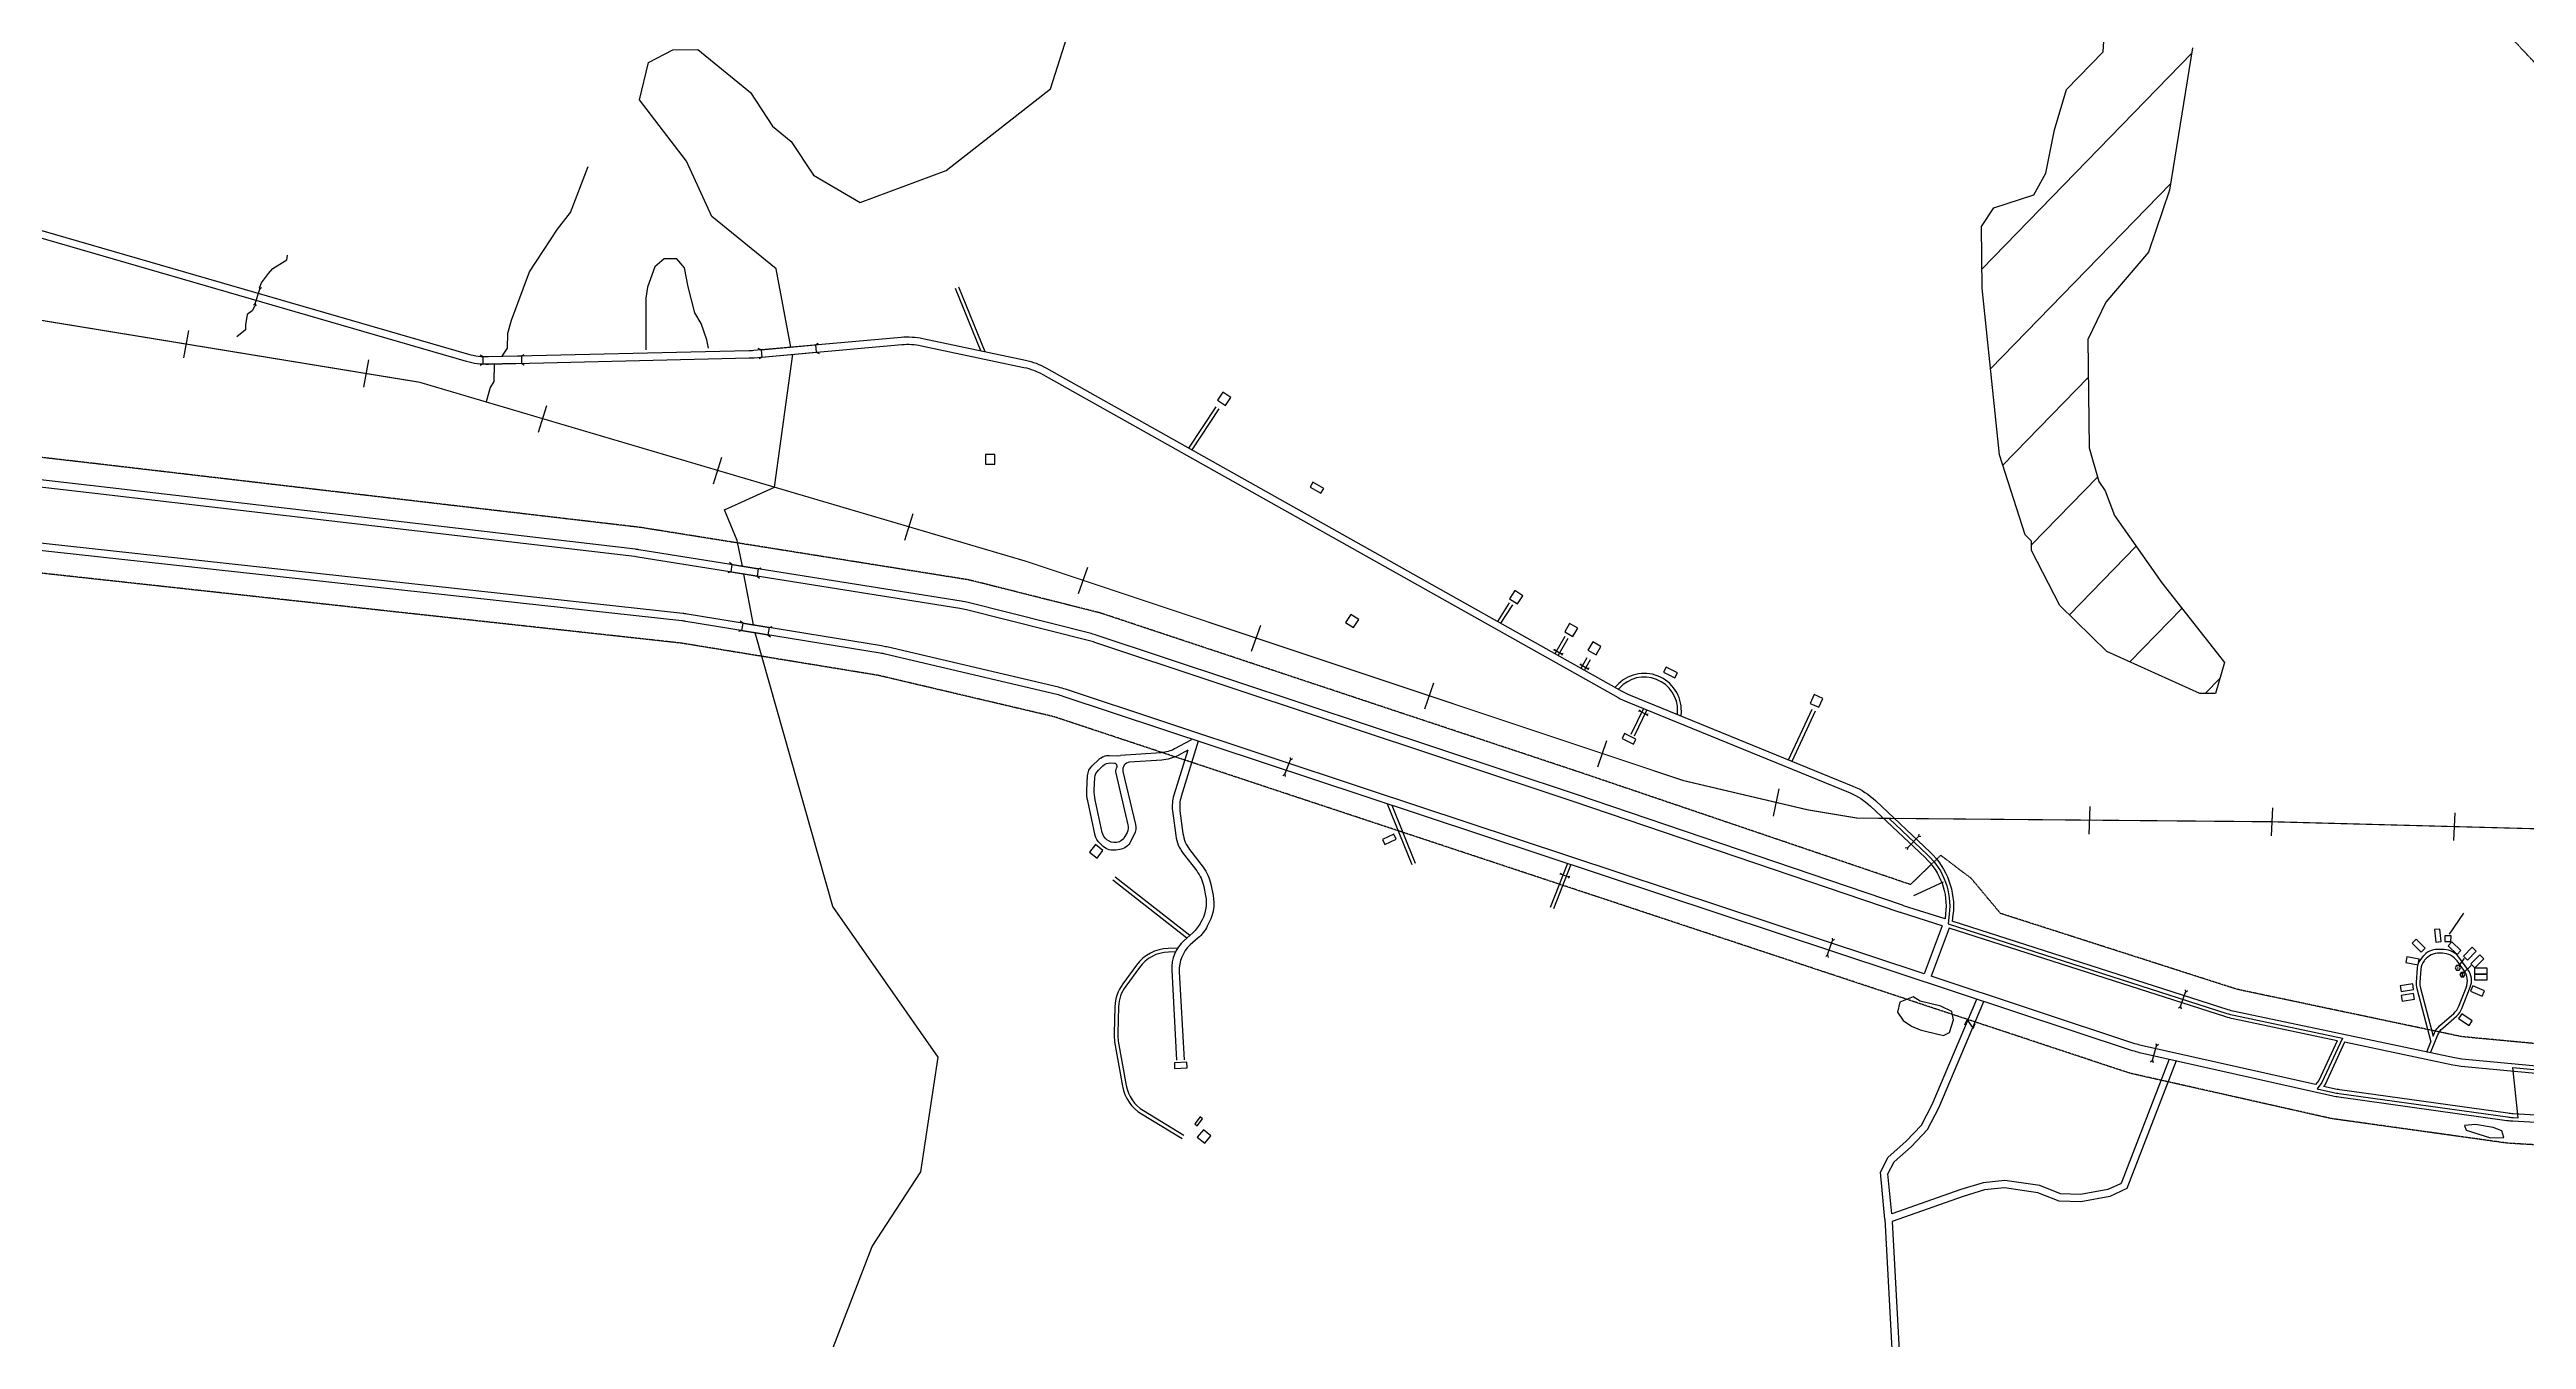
# Model space of a CAD drawing. Header units: inches. Extents: x 2666812 to 2767151, y 580083 to 705712.
# Drawn here: x 2693186 to 2699871, y 620232 to 623712 of the extents above; entities that cross this region are included whole.
import ezdxf
from ezdxf.enums import TextEntityAlignment as Align

# ---------------------------------------------------------------- set-up
doc = ezdxf.new("R2010")
doc.units = ezdxf.units.IN
doc.header["$MEASUREMENT"] = 0
doc.linetypes.add('PHANTOM', pattern=[2.5, 1.25, -0.25, 0.25, -0.25, 0.25, -0.25])
for name, color, linetype in [('BND-MCD', 42, 'Continuous'), ('HY-SHORE', 5, 'Continuous'), ('PLD-LANDBASE', 252, 'Continuous'), ('PLD-PAR', 1, 'Continuous')]:
    doc.layers.add(name, color=color, linetype=linetype)
doc.styles.add('SIMPLEX', font='simplex.shx', dxfattribs={"height": 6})

# ---------------------------------------------------------------- blocks, each defined once
blk = doc.blocks.new('*X26')
at = {"color": 0}
for p, q in [((2698211.7, 625277.7), (2698425, 625496.8)), ((2698177.4, 624948.3), (2698523, 625303.4)), ((2698358.4, 624840.3), (2698632.4, 625121.8)), ((2698538.6, 624731.3), (2698731.3, 624929.4)), ((2698680.5, 624583.1), (2698834.5, 624741.4)), ((2698736.4, 624346.5), (2698926, 624541.3)), ((2698751, 624067.4), (2699020.1, 624343.9)), ((2698731.3, 623753.1), (2699024.4, 624054.3)), ((2698401.7, 623120.4), (2698967.5, 623701.8)), ((2698425, 622850.2), (2698910.5, 623349.1)), ((2698458.1, 622590.2), (2698688.4, 622826.9)), ((2698535.1, 622375.3), (2698713.2, 622558.3)), ((2698637.6, 622186.6), (2698817.6, 622371.6)), ((2698800.5, 622059.9), (2698940.9, 622204.1)), ((2699003.6, 621974.5), (2699043.4, 622015.4))]:
    blk.add_line(p, q, dxfattribs=at)
blk = doc.blocks.new('TIC')
blk.add_line((0, -0.5), (0, 0.5))
blk = doc.blocks.new('CULVERT')
for p, q in [((-52, 7), (-41, 0)), ((-41, 0), (-52, -7)), ((-41, 0), (41, 0)), ((52, 7), (41, 0)), ((41, 0), (52, -7))]:
    blk.add_line(p, q)
blk = doc.blocks.new('HOUSETRL')
blk.add_lwpolyline([(-34, -15), (34, -15), (34, 15), (-34, 15)], close=True)
blk = doc.blocks.new('DRWAYCULVERT')
for p, q in [((-13.4, 2.1), (-9.7, 0)), ((-9.7, 0), (-13.4, -2.1)), ((-9.7, 0), (9.7, 0)), ((13.5, 2.2), (9.7, 0)), ((9.7, 0), (13.5, -2.2))]:
    blk.add_line(p, q)
blk = doc.blocks.new('DWELLING2')
blk.add_lwpolyline([(28, -26), (28, 26), (-23, 26), (-23, -26)], close=True)
blk = doc.blocks.new('BRIDGE-LONG-PT1')
for p, q in [((0, 0), (-7.4, 4)), ((0, -20), (-7.4, -24))]:
    blk.add_line(p, q)
blk.add_lwpolyline([(0, 0), (0, -20)])
blk = doc.blocks.new('BRIDGE-LONG-PT2')
for p, q in [((0, 0), (7.4, 4)), ((0, -20), (7.4, -24))]:
    blk.add_line(p, q)
blk.add_lwpolyline([(0, 0), (0, -20)])
blk = doc.blocks.new('PLD-MarkDwell')
blk.add_lwpolyline([(-3.5, 6.4), (-7, 0.3), (-3.5, -5.8), (3.5, -5.8), (7, 0.3), (3.5, 6.4)], close=True)
at = {"style": 'SIMPLEX'}
blk.add_attdef('LABEL', text='', height=6, dxfattribs=at).set_placement((0, 0), align=Align.MIDDLE)

msp = doc.modelspace()

# ---------------------------------------------------------------- linework, layer by layer
at = {"layer": 'BND-MCD'}
msp.add_lwpolyline([(2700635, 621589.8), (2699184.8, 621628.5), (2698151, 621637.7), (2698254.9, 621539.2, -0.236908), (2698313.3, 621379), (2698310.3, 621353.1), (2699062.5, 621111.8, 0.025655), (2699081.4, 621106.8), (2699374.2, 621045.1), (2699318.7, 620925.1), (2699305.8, 620908.3), (2699350.2, 620898.3, 0.020662), (2699365.6, 620895.5), (2699819.7, 620832.2, 0.020022), (2699834.8, 620830.7), (2699848.9, 620829.9), (2699834.3, 620965.5), (2700299.6, 620921.6, 0.029288)], format="xyb", dxfattribs=at)
at = {"layer": 'HY-SHORE'}
for p, q in [((2698728.3, 623705), (2698756.5, 624155.4)), ((2698728.3, 623705), (2698756.5, 624155.4)), ((2695887.5, 623605.5), (2695951.5, 623806.3)), ((2694778.6, 623575.9), (2694802.5, 623676.3)), ((2694802.5, 623676.3), (2694869, 623710.5)), ((2694869, 623710.5), (2694935.6, 623711.3)), ((2694935.6, 623711.3), (2695078.6, 623596.1)), ((2698629.4, 623603.8), (2698728.3, 623705)), ((2698629.4, 623603.8), (2698728.3, 623705)), ((2698969.9, 623716.2), (2698907.7, 623332)), ((2698969.9, 623716.2), (2698907.7, 623332)), ((2695606.4, 623385.4), (2695887.5, 623605.5)), ((2698597.5, 623495), (2698629.4, 623603.8)), ((2698597.5, 623495), (2698629.4, 623603.8)), ((2694905.6, 623410.8), (2694778.6, 623575.9)), ((2695078.6, 623596.1), (2695137.8, 623505.1)), ((2695137.8, 623505.1), (2695188.3, 623463.9)), ((2695188.3, 623463.9), (2695247.8, 623372.9)), ((2698573.8, 623377.9), (2698597.5, 623495)), ((2698573.8, 623377.9), (2698597.5, 623495)), ((2694973.9, 623261.3), (2694905.6, 623410.8)), ((2695247.8, 623372.9), (2695373.8, 623299.4)), ((2695373.8, 623299.4), (2695606.4, 623385.4)), ((2698541.1, 623319.3), (2698573.8, 623377.9)), ((2698541.1, 623319.3), (2698573.8, 623377.9)), ((2698907.7, 623332), (2698851.2, 623164.7)), ((2698907.7, 623332), (2698851.2, 623164.7)), ((2698400.4, 623234.4), (2698433.3, 623284.6)), ((2698400.4, 623234.4), (2698433.3, 623284.6)), ((2698433.3, 623284.6), (2698541.1, 623319.3)), ((2698433.3, 623284.6), (2698541.1, 623319.3)), ((2695147.8, 623120), (2694973.9, 623261.3)), ((2698402.3, 623067.8), (2698400.4, 623234.4)), ((2698402.3, 623067.8), (2698400.4, 623234.4)), ((2698851.2, 623164.7), (2698736.1, 623029.8)), ((2698851.2, 623164.7), (2698736.1, 623029.8)), ((2695187, 622909.2), (2695147.8, 623120)), ((2698449.1, 622618.3), (2698402.3, 623067.8)), ((2698449.1, 622618.3), (2698402.3, 623067.8)), ((2698736.1, 623029.8), (2698687.2, 622929.2)), ((2698736.1, 623029.8), (2698687.2, 622929.2)), ((2698687.2, 622929.2), (2698690.6, 622637.4)), ((2698687.2, 622929.2), (2698690.6, 622637.4)), ((2695143, 622531.2), (2695192, 622889.6)), ((2698518.3, 622402.2), (2698449.1, 622618.3)), ((2698518.3, 622402.2), (2698449.1, 622618.3)), ((2698690.6, 622637.4), (2698716.7, 622546.1)), ((2698690.6, 622637.4), (2698716.7, 622546.1)), ((2695008.1, 622470), (2695143, 622531.2)), ((2698716.7, 622546.1), (2698733.6, 622521.5)), ((2698716.7, 622546.1), (2698733.6, 622521.5)), ((2695042.5, 622387.1), (2695008.1, 622470)), ((2698733.6, 622521.5), (2698759.4, 622454.9)), ((2698733.6, 622521.5), (2698759.4, 622454.9)), ((2698535, 622385.7), (2698518.3, 622402.2)), ((2698535, 622385.7), (2698518.3, 622402.2)), ((2698759.4, 622454.9), (2698886.6, 622273)), ((2698759.4, 622454.9), (2698886.6, 622273)), ((2695056.7, 622317.9), (2695042.5, 622387.1)), ((2698535.3, 622360.6), (2698535, 622385.7)), ((2698535.3, 622360.6), (2698535, 622385.7)), ((2698612.1, 622211.6), (2698535.3, 622360.6)), ((2698612.1, 622211.6), (2698535.3, 622360.6)), ((2695086, 622159.5), (2695060.6, 622296.8)), ((2698886.6, 622273), (2699055.8, 622058.5)), ((2698886.6, 622273), (2699055.8, 622058.5)), ((2698738.6, 622087.9), (2698612.1, 622211.6)), ((2698738.6, 622087.9), (2698612.1, 622211.6)), ((2695300.3, 621400.4), (2695090.5, 622138.5)), ((2698989.8, 621974.4), (2698738.6, 622087.9)), ((2698989.8, 621974.4), (2698738.6, 622087.9)), ((2699055.8, 622058.5), (2699031.7, 621974.9)), ((2699055.8, 622058.5), (2699031.7, 621974.9)), ((2699031.7, 621974.9), (2698989.8, 621974.4)), ((2699031.7, 621974.9), (2698989.8, 621974.4)), ((2695584.3, 620993.3), (2695300.3, 621400.4)), ((2695537.5, 620684.3), (2695584.3, 620993.3)), ((2695406.6, 620482.6), (2695537.5, 620684.3)), ((2695277.2, 620147.9), (2695406.6, 620482.6))]:
    msp.add_line(p, q, dxfattribs=at)
for points in [[(2694407.6, 622884.4), (2694422.3, 622906.4), (2694423, 622946.9), (2694433.1, 622981.3), (2694481.5, 623111.7), (2694557.5, 623227.3), (2694592, 623272.1), (2694640.4, 623396.4)], [(2694386.7, 622864.1), (2694385.8, 622816.2), (2694375.2, 622800.3), (2694364.4, 622761.1)]]:
    msp.add_lwpolyline(points, dxfattribs=at)
at = {"layer": 'PLD-LANDBASE'}
for p, q in [((2694355.7, 622883.6), (2694459.8, 622885.3)), ((2694356, 622863.6), (2694460.2, 622865.3)), ((2695106.6, 622902), (2695253.9, 622915.2)), ((2695108.3, 622882.1), (2695255.7, 622895.3)), ((2695024.7, 622302.9), (2695096, 622291.2)), ((2695027.9, 622322.6), (2695099.2, 622310.9)), ((2695054.1, 622144.5), (2695125.3, 622132.8)), ((2695057.3, 622164.2), (2695128.6, 622152.6))]:
    msp.add_line(p, q, dxfattribs=at)
at = {"layer": 'PLD-LANDBASE', "linetype": 'PHANTOM', "flags": 128}
for points in [[(2695849.2, 629343.9), (2696052.7, 629154.4, -0.024659), (2696061.6, 629145.2), (2696602.4, 628531.2), (2696705, 628422.5), (2696808.2, 628313.7), (2697105.4, 627993.7), (2697170.8, 627920.9), (2697148.2, 627672.8), (2697328.9, 627474.3), (2697402.9, 627541.6), (2697563.8, 627452.4), (2697830.2, 627083.8, -0.033377), (2697837.3, 627072.5), (2697954.4, 626854), (2697857.5, 626802), (2697893, 626735.8), (2697997.9, 626485.6), (2698099.3, 626528.1), (2698300.4, 626048.6, 0.008108), (2698304.3, 626039.7), (2698369.8, 625896.7), (2698307.1, 625805.4), (2698445.3, 625731.7), (2698561.8, 625477.5, 0.01267), (2698568.4, 625463.8), (2698722.1, 625168.7, 0.022407), (2698735.6, 625145.4), (2699061.1, 624637.3, 0.025685), (2699079, 624612.3), (2699428.1, 624173.8, 0.020139), (2699443.9, 624155.6), (2699923.8, 623643.4, 0.030233), (2699950.2, 623618.5), (2700168.6, 623435.7), (2700218.6, 623380.8), (2700531.6, 623118.8, 0.006745), (2700538.1, 623113.5), (2700558.8, 623097.2), (2700485.8, 623014.6), (2700947.5, 622648.9), (2701028.2, 622750.8), (2701220.8, 622598.2, -0.05081), (2701236.8, 622582.7), (2701438.4, 622342.3, -0.078113), (2701456, 622313), (2701572.1, 622027.4, -0.056433), (2701578.8, 622003.5), (2701613, 621792.4, -0.045588), (2701614.4, 621772.4), (2701604.4, 621314.1), (2701624.4, 621314.4), (2701618, 621020.7)], [(2701618, 621020.7), (2700320.2, 620990.8, -0.029288), (2700306.2, 620991.3), (2699702.5, 621048.2, -0.028435), (2699689.1, 621050.3), (2699095.8, 621175.3, -0.025655), (2699083.9, 621178.5), (2698451.7, 621381.2), (2698372.9, 621475.4), (2698290.1, 621538.2), (2698208.5, 621459.2), (2697323.7, 621759.5), (2696032.3, 622188.4, 0.018476), (2696012.5, 622194.2), (2695680.4, 622277.8, 0.022124), (2695656.1, 622282.8), (2694786.4, 622421.6, 0.010459), (2694774.8, 622423.2), (2693302.9, 622595.4, 0.000465), (2693302.3, 622595.5), (2688790.4, 623114.7, 0.000022), (2688790.4, 623114.7), (2687350.8, 623280.2)], [(2700450.2, 620738.6), (2700294.3, 620734.6, -0.020923), (2700272.6, 620735), (2699830.7, 620760.8, -0.020022), (2699810, 620762.9), (2699356, 620826.2, -0.020662), (2699334.8, 620830), (2698813.9, 620947.2, -0.024668), (2698789.2, 620954), (2696715.2, 621640.9, -0.000016), (2696715.2, 621640.9), (2695903.1, 621909.9, 0.022248), (2695891.1, 621913.3), (2695428.1, 622022.2, 0.017188), (2695418.7, 622024.1), (2694893.9, 622109.9, 0.013337), (2694886.5, 622110.9), (2692429.2, 622379.4, -0.002468), (2692426.7, 622379.7), (2688682.5, 622826.2, 0.001118), (2688681.9, 622826.2), (2687895, 622916.5)]]:
    msp.add_lwpolyline(points, format="xyb", dxfattribs=at)
at = {"layer": 'PLD-LANDBASE'}
for points in [[(2692714.9, 623333.1), (2694311.1, 622871.1, 0.076376), (2694371.4, 622863.3), (2695074.8, 622879.6, 0.016432), (2695087.9, 622880.3), (2695486.2, 622915.8, -0.074431), (2695539.4, 622912.6), (2695816.1, 622854.2, -0.075923), (2695866.9, 622835), (2697419.6, 621963.7, 0.030951), (2697444.1, 621951.8), (2698045.6, 621706.3, -0.092356), (2698101, 621670.6), (2698248.1, 621531.9, -0.236908), (2698303.4, 621380.2), (2698301.8, 621366.3)], [(2692720.5, 623352.3), (2694316.7, 622890.3, 0.076376), (2694370.9, 622883.3), (2695073.6, 622899.5, 0.016432), (2695086.8, 622900.3), (2695484.4, 622935.7, -0.074431), (2695543.6, 622932.2), (2695820.2, 622873.7, -0.075923), (2695876.7, 622852.5), (2697429.4, 621981.1, 0.030951), (2697451.7, 621970.3), (2698053.1, 621724.8, -0.092356), (2698114.7, 621685.1), (2698261.8, 621546.5, -0.236908), (2698323.3, 621377.9), (2698321.2, 621360.1)], [(2698294.1, 621347.7), (2698184, 621383, -0.004712), (2698180.5, 621384.2), (2697298.3, 621683.6), (2696007.1, 622112.5, 0.018476), (2695992.9, 622116.6), (2695660.9, 622200.2, 0.022124), (2695643.5, 622203.8), (2694773.8, 622342.6, 0.010459), (2694765.5, 622343.8), (2693293.6, 622515.9, 0.000465), (2693293.2, 622516), (2688781.3, 623035.2, 0.000022), (2688781.3, 623035.2), (2687334.4, 623201.6)], [(2698301.8, 621366.3), (2698190.1, 621402.1, -0.004712), (2698186.9, 621403.2), (2697304.6, 621702.6), (2696013.4, 622131.4, 0.018476), (2695997.8, 622136), (2695665.7, 622219.6, 0.022124), (2695646.7, 622223.6), (2694777, 622362.4, 0.010459), (2694767.9, 622363.6), (2693295.9, 622535.8, 0.000465), (2693295.5, 622535.8), (2688783.6, 623055.1, 0.000022), (2688783.6, 623055.1), (2687343.9, 623220.6)], [(2698245.7, 621218.3), (2696740.4, 621716.9, -0.000016), (2696740.4, 621716.9), (2695928.3, 621985.9, 0.022248), (2695909.4, 621991.2), (2695446.4, 622100, 0.017188), (2695431.6, 622103), (2694906.8, 622188.9, 0.013337), (2694895.2, 622190.4), (2692437.9, 622458.9, -0.002468), (2692436.1, 622459.1), (2688692, 622905.6, 0.001118), (2688691, 622905.7), (2687267.7, 623069)], [(2700448.6, 620798.5), (2700292.8, 620794.6, -0.020923), (2700276.1, 620794.9), (2699834.2, 620820.7, -0.020022), (2699818.3, 620822.3), (2699364.2, 620885.6, -0.020662), (2699348, 620888.6), (2698827.1, 621005.7, -0.024668), (2698808.1, 621011), (2696734.1, 621697.9, -0.000016), (2696734.1, 621697.9), (2695922, 621966.9, 0.022248), (2695904.8, 621971.7), (2695441.9, 622080.6, 0.017188), (2695428.4, 622083.3), (2694903.6, 622169.1, 0.013337), (2694893, 622170.6), (2692435.7, 622439, -0.002468), (2692433.8, 622439.2), (2688689.6, 622885.7, 0.001118), (2688688.7, 622885.8), (2687924.6, 622973.5)], [(2697590, 621913.9), (2697590.3, 621926.2, 0.695502), (2697415.8, 621995.8), (2697411.4, 621991.2)], [(2697580.1, 621917.9), (2697580.3, 621926.4, 0.696195), (2697423.1, 621989), (2697420.4, 621986.1)], [(2696258, 621821.3), (2696231.9, 621807.5, -0.104843), (2696188, 621794.9), (2696101.3, 621789, 0.463332), (2696083.2, 621764.4), (2696117.2, 621621.6, -0.178999), (2696113.9, 621594), (2696104.1, 621575.1, -0.237648), (2696075, 621553.9), (2696063.7, 621552.1, -0.229516), (2696030.3, 621562), (2696020.6, 621570.8, -0.155554), (2696008.5, 621591.9), (2695988.3, 621684.6, -0.066462), (2695986, 621713.6), (2695988, 621752.8, -0.192081), (2696000.4, 621779.7), (2696018.1, 621796.5, -0.201761), (2696047.1, 621807.5), (2696067.7, 621806.7), (2696076.3, 621807.3)], [(2696266.4, 621848.4), (2696222.5, 621825.1, -0.104843), (2696186.6, 621814.9), (2696076.3, 621807.3)], [(2696258, 621821.3), (2696220.7, 621700.4, 0.10827), (2696217.1, 621657.8), (2696225.9, 621591.2, 0.131821), (2696245.7, 621543.4), (2696282.3, 621495.8, -0.115695), (2696301.2, 621454.2), (2696306.2, 621429, -0.168869), (2696297, 621364), (2696293.8, 621357.8, -0.092222), (2696271.5, 621328.8), (2696248.2, 621308, 0.227964), (2696214.9, 621227.9), (2696228.2, 620985.3)], [(2696286.7, 621846.3), (2696240.4, 621696.6, 0.10827), (2696237.2, 621658.2), (2696245.3, 621596.5, 0.131821), (2696263.2, 621553.4), (2696299.6, 621506.2, -0.115695), (2696320.4, 621460.4), (2696326.5, 621429.5, -0.168869), (2696316.4, 621358), (2696310.8, 621347, -0.092222), (2696286.2, 621315.1), (2696265.1, 621296.3, 0.227964), (2696235.2, 621224.2), (2696248.2, 620986.4)], [(2699360.1, 621037.8), (2699079.3, 621097, -0.025655), (2699059.5, 621102.3), (2698313.2, 621341.6)], [(2701666.7, 620961.8), (2700321.6, 620930.8, -0.029288), (2700300.6, 620931.5), (2699696.9, 620988.5, -0.028435), (2699676.7, 620991.6), (2699083.4, 621116.6, -0.025655), (2699065.6, 621121.3), (2698321.2, 621360.1)], [(2696230.7, 621287.5), (2696205.6, 621286.9, 0.232549), (2696119.6, 621241.8), (2696082.7, 621191.4, 0.151206), (2696061.6, 621129.9), (2696059.3, 621057.4, 0.051772), (2696060.9, 621034.7), (2696082.1, 620915.6, 0.21604), (2696133.4, 620840.7), (2696242.8, 620774.6)], [(2696224.9, 621277.3), (2696205.8, 621276.9, 0.232549), (2696127.7, 621235.9), (2696090.8, 621185.5, 0.151206), (2696071.6, 621129.6), (2696069.3, 621057.1, 0.051772), (2696070.8, 621036.5), (2696091.9, 620917.4, 0.21604), (2696138.6, 620849.3), (2696247.9, 620783.2)], [(2699611.7, 621005.3), (2699631.6, 621053.5, -0.116234), (2699644.9, 621072.1), (2699683.1, 621105.5, 0.120619), (2699696.8, 621124.9), (2699719.3, 621182.2, 0.256487), (2699713.1, 621230), (2699688.7, 621263.3, 0.234605), (2699649.3, 621283.8), (2699631.6, 621284.1, 0.233993), (2699591.5, 621265.2), (2699584.8, 621256.7, 0.150558), (2699576.3, 621234.8), (2699573.4, 621195.3, 0.083182), (2699575, 621178.9), (2699613.2, 621035.2)], [(2699619.5, 621050.5), (2699623.2, 621059.5, -0.116234), (2699636.6, 621078.1), (2699674.7, 621111.4, 0.120619), (2699688.4, 621130.8), (2699708, 621180.8, 0.256487), (2699701.8, 621228.5), (2699683.6, 621253.4, 0.234605), (2699644.1, 621273.9), (2699636.4, 621274, 0.233993), (2699596.2, 621255.1), (2699594.6, 621253, 0.150558), (2699586, 621231), (2699583.5, 621196.3, 0.083182), (2699585.1, 621179.8), (2699619.5, 621050.5)], [(2699301.8, 620919.5), (2698831.5, 621025.2, -0.024668), (2698814.4, 621030), (2698264.7, 621212)], [(2701666.3, 620941.8), (2700322.1, 620910.8, -0.029288), (2700298.7, 620911.6), (2699695, 620968.6, -0.028435), (2699672.6, 620972), (2699379.9, 621033.7)], [(2701664.3, 620849.2), (2700292.3, 620814.6, -0.020923), (2700277.3, 620814.8), (2699835.4, 620840.7, -0.020022), (2699821.1, 620842.1), (2699367, 620905.4, -0.020662), (2699352.4, 620908.1), (2699323.2, 620914.7)]]:
    msp.add_lwpolyline(points, format="xyb", dxfattribs=at)
at = {"layer": 'PLD-LANDBASE', "const_width": 3}
for points in [[(2691638.9, 623230.7), (2694184.8, 622814.2), (2695033.6, 622563.4)], [(2695033.6, 622563.4), (2695823.7, 622330.6), (2697596.5, 621739.5), (2697931, 621660.8), (2698064.8, 621638.5), (2699184.8, 621628.5)], [(2699184.8, 621628.5), (2700634.9, 621590.1), (2702540.7, 621538.9)]]:
    msp.add_lwpolyline(points, dxfattribs=at)
at = {"layer": 'PLD-LANDBASE'}
for points in [[(2693754.3, 623070.4), (2693758.5, 623082), (2693777.5, 623107.2), (2693789.5, 623120.7), (2693827.2, 623144.4), (2693828.7, 623156.7)], [(2694965.2, 622905.9), (2694960.2, 622928.4), (2694945.2, 622972.4), (2694927.8, 623001.5), (2694909.5, 623071.3), (2694900.3, 623122.9), (2694879.5, 623147), (2694845.4, 623147), (2694819.7, 623125.4), (2694800.5, 623070.5), (2694795.5, 623040.6), (2694795.5, 622986.6), (2694795.5, 622949.2), (2694795.5, 622925.9), (2694795.5, 622909.3), (2694795.5, 622901.8)], [(2695699.9, 622899.1), (2695631.5, 623066.8)], [(2695711.8, 622896.6), (2695640.7, 623070.6)], [(2693740.6, 623020.2), (2693733.5, 623006.8), (2693720.1, 622996.8), (2693715.7, 622969.3), (2693715.7, 622955.8), (2693691.7, 622937.1)], [(2696261.3, 622636.6), (2696334.8, 622747.6)], [(2696270.1, 622631.7), (2696343.1, 622742.1)], [(2697094.7, 622168.9), (2697126.9, 622219)], [(2697103.5, 622164), (2697135.3, 622213.6)], [(2697249.3, 622082.2), (2697276.4, 622129.2)], [(2697258, 622077.3), (2697285.1, 622124.2)], [(2697319.8, 622042.6), (2697336.5, 622071.7)], [(2697328.5, 622037.7), (2697345.2, 622066.7)], [(2697487.7, 621934), (2697453.5, 621863.7)], [(2697496.9, 621930.3), (2697462.5, 621859.3)], [(2697879.8, 621795.5), (2697942.9, 621932.1)], [(2697889.1, 621791.7), (2697951.9, 621927.9)], [(2696267.6, 621852.4), (2696266.4, 621848.4)], [(2696796.2, 621677.3), (2696862.8, 621513.1)], [(2696808.7, 621673.2), (2696872, 621516.8)], [(2696256, 621315), (2696055.8, 621471)], [(2696263.6, 621321.8), (2696061.9, 621478.8)], [(2697282.7, 621516.2), (2697236.3, 621397.4)], [(2697292.2, 621513), (2697245.6, 621393.8)], [(2698217.5, 621429.7), (2698297.5, 621466.6)], [(2698294.1, 621347.7), (2698245.7, 621218.3)], [(2698313.2, 621341.6), (2698264.7, 621212)], [(2698139.6, 620556.3), (2698127.6, 620683), (2698148.7, 620723.8), (2698196.5, 620766), (2698237.9, 620810.3), (2698267.4, 620865.5), (2698387.5, 621150.3)], [(2698158, 620570.6), (2698147.7, 620679), (2698164.5, 620711.4), (2698210.2, 620751.8), (2698254.1, 620798.7), (2698285.2, 620857), (2698406.3, 621144)], [(2698297.4, 621052), (2698313.8, 621059.7), (2698324.3, 621094.2), (2698320.5, 621116.5), (2698290.1, 621131.1), (2698234.6, 621144.9), (2698215.5, 621156.1), (2698179.6, 621142.1), (2698173.5, 621115.3), (2698188.9, 621092.3), (2698211, 621076.9), (2698235, 621067.3), (2698249.4, 621063.5), (2698297.4, 621052)], [(2698355.7, 621081.2), (2698361.3, 621094.6), (2698378, 621071.3), (2698382.9, 621084.3)], [(2699360.1, 621037.8), (2699310.4, 620930.3), (2699301.8, 620919.5)], [(2699379.9, 621033.7), (2699327.3, 620919.8), (2699323.2, 620914.7)], [(2699601.7, 621007.4), (2699613.2, 621035.2)], [(2698906.3, 620987.9), (2698777.7, 620655.8)], [(2698926, 620983.5), (2698792.6, 620639)], [(2699804.6, 620794.7), (2699781, 620803.5), (2699733.3, 620811.8), (2699703.7, 620809.1), (2699707.9, 620796.6), (2699774, 620775.8), (2699810.1, 620777.1), (2699804.6, 620794.7)], [(2698777.7, 620655.8), (2698775.8, 620652.1), (2698740.8, 620636.7), (2698667.2, 620622.8), (2698613.9, 620625), (2698557.6, 620647), (2698462.8, 620660.9), (2698404.8, 620654.9), (2698344.4, 620636.8), (2698158, 620570.6)], [(2698792.6, 620639), (2698746.7, 620617.8), (2698668.6, 620603.1), (2698609.9, 620605.4), (2698552.5, 620627.9), (2698462.4, 620641), (2698408.6, 620635.5), (2698350.6, 620618.1), (2698159.6, 620550.3)], [(2698139.6, 620556.3), (2698189, 619637.7)], [(2698159.6, 620550.3), (2698208.7, 619638.8)]]:
    msp.add_lwpolyline(points, dxfattribs=at)
msp.add_lwpolyline([(2696065.8, 621774.1), (2696065.2, 621772.8, 0.171991), (2696063.8, 621759.6), (2696096.9, 621620.5, -0.178999), (2696094.4, 621599.9), (2696088.6, 621588.7, -0.237648), (2696066.8, 621572.8), (2696065.3, 621572.6, -0.229516), (2696040.2, 621580), (2696036.4, 621583.4, -0.155554), (2696027.3, 621599.2), (2696008.2, 621687.6, -0.066462), (2696006, 621713.9), (2696007.8, 621747.8, -0.192081), (2696017.1, 621768), (2696028.8, 621779.1, -0.201761), (2696050.5, 621787.3), (2696060.6, 621787, -0.218251), (2696064.3, 621785.1), (2696064.6, 621784.7, -0.288255)], format="xyb", close=True, dxfattribs=at)
at = {"layer": 'PLD-PAR'}
for p, q in [((2699700.6, 621382.3), (2699662.2, 621325)), ((2699689.3, 621240.7), (2699703.7, 621259.5)), ((2699701.5, 621222.3), (2699722.1, 621240.6))]:
    msp.add_line(p, q, dxfattribs=at)
msp.add_lwpolyline([(2699650.8, 621321), (2699650.8, 621305.8), (2699667.1, 621305.8), (2699667.4, 621320.7), (2699650.8, 621321)], dxfattribs=at)
msp.add_lwpolyline([(2696277.1, 620814), (2696283.9, 620808.6), (2696298.3, 620826.8), (2696291.5, 620832.2), (2696277.1, 620814)], close=True, dxfattribs=at)

# ---------------------------------------------------------------- block references
at = {"layer": 'HY-SHORE'}
msp.add_blockref('*X26', (0, 0), dxfattribs=at)
at = {"layer": 'PLD-LANDBASE'}
for name, p, xscale, yscale, zscale, rotation in [('CULVERT', (2693747.6, 623045.9), 0.5, 0.5, 0.5, 73.04062822828978), ('TIC', (2693555.7, 622916.8), 75.00000000017036, 75.00000000017036, 75.00000000017036, 349.9309220487009), ('TIC', (2694041.4, 622837.4), 75.00000000014664, 75.00000000014664, 75.00000000014664, 349.930914911048), ('TIC', (2694517.5, 622715.7), 75.00000000013274, 75.00000000013274, 75.00000000013274, 342.7651910401626), ('TIC', (2694989.5, 622576.2), 74.99999999984949, 74.99999999984949, 74.99999999984949, 342.7651794257626), ('TIC', (2695505.7, 622424.1), 75.00000000006995, 75.00000000006995, 75.00000000006995, 342.8029873565406), ('TIC', (2695976.1, 622279.6), 74.99999999989284, 74.99999999989284, 74.99999999989284, 340.7829527448692), ('TIC', (2696443, 622123.9), 75.00000000002389, 75.00000000002389, 75.00000000002389, 340.7829399221091), ('TIC', (2696909.9, 621968.2), 75.0000000000246, 75.0000000000246, 75.0000000000246, 340.7829270996428), ('CULVERT', (2696527.6, 621776.2), 0.5, 0.5, 0.5, 67.93580796992525), ('TIC', (2697376.8, 621812.6), 74.99999999991411, 74.99999999991411, 74.99999999991411, 340.7829142774284), ('TIC', (2697846.3, 621680.7), 75.00000000007856, 75.00000000007856, 75.00000000007856, 348.0205147443008), ('TIC', (2698692.4, 621632.6), 75.00000000003696, 75.00000000003696, 75.00000000003696, 357.6976448236115), ('TIC', (2699184.8, 621628.4), 74.99999999982238, 74.99999999982238, 74.99999999982238, 357.6976426670194), ('CULVERT', (2698215.6, 621574), 0.5, 0.5, 0.5, 44.88146291762554), ('TIC', (2699676.7, 621615.3), 75.00000000005215, 75.00000000005215, 75.00000000005215, 357.6976405108414), ('CULVERT', (2697991.7, 621288.6), 0.5, 0.5, 0.5, 70.93471282428773), ('CULVERT', (2698944.3, 621149.7), 0.5, 0.5, 0.5, 70.26914804223019), ('CULVERT', (2698867.2, 621004.8), 0.5, 0.5, 0.5, 74.25823752439945)]:
    msp.add_blockref(name, p, dxfattribs=dict(at, xscale=xscale, yscale=yscale, zscale=zscale, rotation=rotation))
for name, p, rotation in [('BRIDGE-LONG-PT1', (2694355.7, 622883.6), 0.9726354986941025), ('BRIDGE-LONG-PT2', (2694459.8, 622885.3), 0.9726354986941025), ('BRIDGE-LONG-PT1', (2695106.6, 622902), 5.092793768084777), ('BRIDGE-LONG-PT2', (2695253.9, 622915.2), 5.092793768084777), ('BRIDGE-LONG-PT1', (2695027.9, 622322.6), 350.7086744965346), ('BRIDGE-LONG-PT2', (2695099.2, 622310.9), 350.7086744965346), ('BRIDGE-LONG-PT1', (2695057.3, 622164.2), 350.7086744965346), ('BRIDGE-LONG-PT2', (2695128.6, 622152.6), 350.7086744965346), ('DRWAYCULVERT', (2697258.1, 622086.6), 329.6979555539354), ('DRWAYCULVERT', (2697328.5, 622047.1), 329.6979555539354), ('DRWAYCULVERT', (2697487.9, 621922.4), 334.019301107707), ('DRWAYCULVERT', (2697275.5, 621483.5), 338.882938243503)]:
    msp.add_blockref(name, p, dxfattribs=dict(at, rotation=rotation))
at = {"layer": 'PLD-PAR'}
for name, p, xscale, yscale, zscale, rotation in [('DWELLING2', (2696355.6, 622770.1), 0.5, 0.5, 0.5, 326.5064352382541), ('HOUSETRL', (2696606.6, 622529.5), 0.4999999999999999, 0.4999999999999999, 0.4999999999999999, 330.1839190171491), ('DWELLING2', (2697143.5, 622235), 0.5, 0.5, 0.5, 327.3020470923422), ('DWELLING2', (2696700.7, 622170.9), 0.5, 0.5, 0.5, 327.3020470923422), ('DWELLING2', (2697292.2, 622146.7), 0.5, 0.5, 0.5, 330.0725290812986), ('DWELLING2', (2697354.5, 622097.2), 0.5, 0.5, 0.5, 330.0725290812986), ('HOUSETRL', (2697560.9, 622031.4), 0.5, 0.5, 0.5, 332.792992706393), ('DWELLING2', (2697954.1, 621955), 0.5, 0.5, 0.5, 335.2218883906591), ('HOUSETRL', (2697448.8, 621852.2), 0.5, 0.5, 0.5, 334.0928894078344), ('HOUSETRL', (2696802.1, 621581.3), 0.5, 0.5, 0.5, 25.91046968798871), ('DWELLING2', (2696010.3, 621549.5), 0.5, 0.5, 0.5, 322.706649808905), ('HOUSETRL', (2699631.8, 621321.5), 0.5, 0.5, 0.5, 276.052556061915), ('HOUSETRL', (2699563.1, 621253.4), 0.5, 0.5, 0.5, 349.5127425415668), ('HOUSETRL', (2699580.1, 621294.2), 0.5, 0.5, 0.5, 315.0109464042511), ('HOUSETRL', (2699676.7, 621287.5), 0.4999999999999999, 0.4999999999999999, 0.4999999999999999, 315.8409095525534), ('HOUSETRL', (2699718.2, 621272.6), 0.4999999999999999, 0.4999999999999999, 0.4999999999999999, 45.75335983838738), ('HOUSETRL', (2699738.6, 621252.2), 0.5, 0.5, 0.5, 44.6727819753866), ('HOUSETRL', (2699548.4, 621181.1), 0.5, 0.5, 0.5, 9.342746141846709), ('HOUSETRL', (2699551, 621155.1), 0.5, 0.5, 0.5, 9.342746141846709), ('HOUSETRL', (2699738.9, 621172.1), 0.5, 0.5, 0.5, 336.5675645369301), ('HOUSETRL', (2699706.3, 621094.4), 0.5, 0.5, 0.5, 326.3201813657419), ('HOUSETRL', (2696239.4, 620971.3), 0.5, 0.5, 0.5, 3.132369529235339), ('DWELLING2', (2696301.3, 620778.6), 0.5, 0.5, 0.5, 50.13203276749768)]:
    msp.add_blockref(name, p, dxfattribs=dict(at, xscale=xscale, yscale=yscale, zscale=zscale, rotation=rotation))
at = {"layer": 'PLD-PAR', "xscale": 0.5, "yscale": 0.5, "zscale": 0.5}
for name, p in [('DWELLING2', (2695723.5, 622606.6)), ('HOUSETRL', (2699747.6, 621226.1)), ('HOUSETRL', (2699748, 621209.5))]:
    msp.add_blockref(name, p, dxfattribs=at)
at = {"layer": 'PLD-PAR'}
for p, values in [((2699685.8, 621234.3), {'LABEL': '1'}), ((2699698, 621216), {'LABEL': '2'})]:
    msp.add_blockref('PLD-MarkDwell', p, dxfattribs=at).add_auto_attribs(values)

doc.saveas('drawing.dxf')
